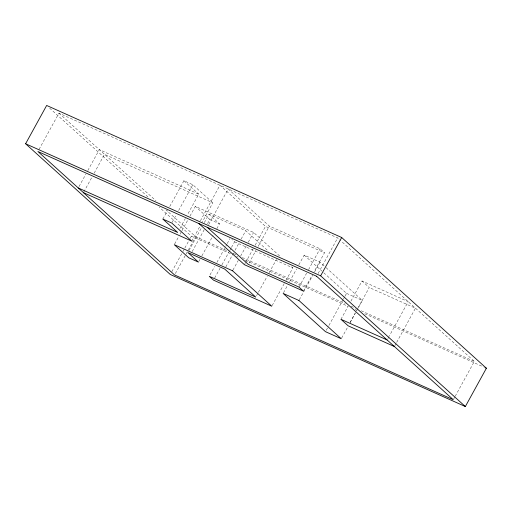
<?xml version="1.0" encoding="UTF-8"?>
<svg xmlns="http://www.w3.org/2000/svg" width="512" height="512" viewBox="0 0 512 512"><rect width="100%" height="100%" fill="white"/><g stroke="black" fill="none" stroke-linecap="round" stroke-linejoin="round"><path stroke-width="0.38" stroke-dasharray="2.56 1.92" d="M39.04 149.408L58.957 113.184L337.664 237.933L340.627 240.614M79.021 186.566L85.914 174.022M87.827 170.541L99.315 149.645L198.758 194.157L187.27 215.053M83.821 191.942L92.243 176.621M94.163 173.139L104.499 154.33L212.832 202.816L202.112 222.323M162.854 219.066L167.45 210.707M169.747 206.522L183.917 180.749L192.813 184.73L212.832 202.816M172.128 222.349L176.346 214.682M178.643 210.502L192.813 184.73M179.994 228.288L185.357 218.534M174.65 243.994L178.477 237.024M180.006 234.24L181.542 231.45M181.926 230.752L188.051 219.61M189.965 216.128L195.328 206.374L253.619 232.467L280.563 256.8M171.827 271.699L182.554 252.192M182.938 251.494L184.467 248.71M184.851 248.013L188.678 241.043M190.208 238.259L191.36 236.173L159.334 207.238M200.403 220.768L219.936 185.242L265.478 226.381L324.486 252.794L314.144 271.603M191.77 241.133L199.814 226.502M175.347 273.581L185.69 254.771M186.067 254.08L195.642 236.659L166.054 209.933M189.011 250.47L201.651 227.482M204.333 222.605L208.928 214.246L245.734 230.72L268.608 251.379M192.218 251.52L204.851 228.531M207.533 223.654L209.83 219.475L195.328 206.374M208.71 224.486L228.243 188.96L269.338 226.08L320.032 248.768L324.486 252.794M198.835 261.427L199.981 259.341M201.901 255.853L213.005 235.654M216.832 228.685L219.514 223.808L208.928 214.246M210.022 274.906L214.618 266.547M216.915 262.368L225.344 247.04M225.728 246.342L226.874 244.256M227.258 243.558L229.939 238.682M214.65 278.042L220.013 268.294M221.926 264.806L229.587 250.88M229.971 250.182L231.123 248.09M231.501 247.392L234.566 241.824L231.91 239.424M225.824 266.944L233.485 253.011M235.014 250.227L239.226 242.566M241.139 239.085L245.734 230.72M232.941 270.08L238.304 260.333M240.602 256.154L246.342 245.702M248.256 242.221L253.619 232.467M244.416 264.698L245.184 263.302M245.568 262.605L253.229 248.672M255.142 245.19L265.478 226.381M249.037 262.995L255.93 250.458M258.227 246.278L269.338 226.08M256.518 295.718L258.048 292.928M258.432 292.23L267.238 276.211M269.152 272.73L276.429 259.494M272.179 305.53L284.435 283.238M285.965 280.454L292.858 267.91L291.104 266.323M283.514 292.717L287.341 285.754M289.638 281.574L296.531 269.037M298.829 264.858L304.192 255.104L319.981 262.17L324.685 266.419M298.97 287.085L306.63 273.152M308.544 269.67L320.032 248.768M303.424 291.104L312.23 275.085M299.296 299.789L312.634 275.533M314.534 272.07L319.981 262.17M318.131 273.459L337.664 237.933M326.253 330.291L328.55 326.106M328.934 325.414L343.104 299.635M343.488 298.944L344.64 296.851M345.018 296.154L346.554 293.37L322.432 271.578M340.941 319.296L348.218 306.054M350.899 301.184L362.003 280.979L408.205 301.658L389.44 335.795M350.112 322.362L355.091 313.306M357.773 308.429L369.261 287.533L362.003 280.979M341.658 338.048L347.789 326.906M350.086 322.726L356.211 311.578M356.595 310.88L362.336 300.435L325.274 266.95M387.91 338.579L389.056 336.486M394.778 345.83L396.314 343.04M396.691 342.342L415.456 308.211L369.261 287.533M453.67 399.027L454.822 396.941M455.206 396.243L474.355 361.414L341.222 241.146M209.83 219.475L219.514 223.808M234.566 241.824L292.858 267.91M346.554 293.37L362.336 300.435M195.642 236.659L227.014 250.707M233.581 253.645L236.499 254.95M242.336 257.562L345.216 303.61M351.053 306.221L355.43 308.179M361.267 310.797L474.355 361.414M191.36 236.173L230.701 253.779M236.525 256.384L237.984 257.037M245.267 260.301L347.987 306.278M355.27 309.536L356.73 310.189M364.742 313.773L483.488 366.925M304.192 255.104L321.843 271.046M183.917 180.749L198.758 194.157M58.957 113.184L155.994 200.838M49.626 108.134L148.07 197.062"/><path stroke-width="0.77" d="M25.6 143.77L46.662 105.459L341.702 237.517L486.4 368.23L465.338 406.541L170.298 274.483L25.6 143.77L320.64 275.827L465.338 406.541M320.64 275.827L341.702 237.517M484.941 367.578L486.4 368.23M78.253 187.955L177.696 232.467L162.854 219.066L171.75 223.04L191.77 241.133L83.437 192.64M387.142 339.974L340.941 319.296L348.198 325.843L394.394 346.522M207.181 227.27L248.269 264.39L298.97 287.085L303.424 291.104L244.416 264.698L198.874 223.552M316.602 276.25L37.894 151.494L174.579 274.976L453.293 399.725L316.602 276.25M232.557 270.778L174.266 244.685L188.768 257.792L198.451 262.125L187.866 252.557L224.672 269.037L255.75 297.107L209.261 276.301L213.504 280.134L271.795 306.227L232.557 270.778M298.918 300.48L283.13 293.414L325.491 331.68L341.274 338.746L298.918 300.48"/></g></svg>
